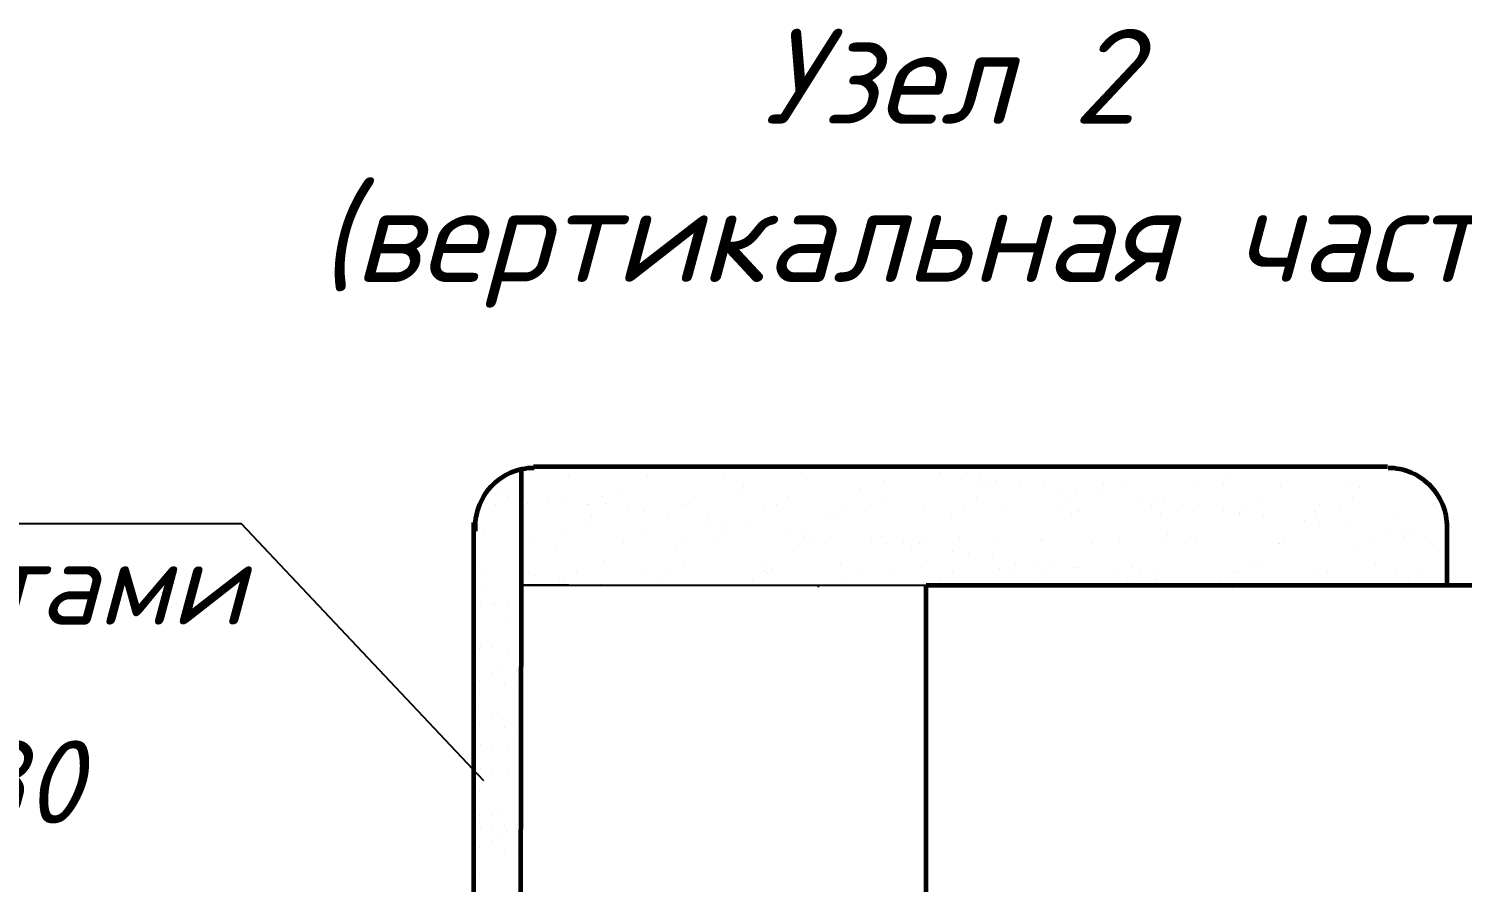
# Paper-space layout '24 (Испр)' of a CAD drawing. Header units: millimetres. Extents: x 215 to 14640, y -3257 to 166.
# Drawn here: x 1359 to 1419.4, y -3046.9 to -3010.9 of the extents above; entities that cross this region are included whole.
import ezdxf

# ---------------------------------------------------------------- set-up
doc = ezdxf.new("R2010")
doc.units = ezdxf.units.MM
for name, color, linetype in [('PDF _0', 7, 'Continuous'), ('PDF _Основные линии', 7, 'Continuous'), ('PDF _Текст', 7, 'Continuous')]:
    doc.layers.add(name, color=color, linetype=linetype)
doc.styles.add('PDF ISOCPEUR Italic', font='isocpeui.ttf')

psp = doc.layouts.new('24 (Испр)')

# ---------------------------------------------------------------- linework, layer by layer
for points in [[(1367.934, -3031.777), (1312.098, -3031.777)], [(1396.804, -3044.623), (1396.804, -3047.304)]]:
    psp.add_lwpolyline(points)
at = {"layer": 'PDF _0', "lineweight": 25}
for points in [[(1381.738, -3029.727), (1381.738, -3029.727)], [(1385.058, -3029.386), (1385.058, -3029.386)], [(1385.058, -3029.769), (1385.058, -3029.769)], [(1388.292, -3029.769), (1388.292, -3029.769)], [(1389.016, -3029.386), (1389.016, -3029.386)], [(1391.74, -3029.897), (1391.74, -3029.897)], [(1392.974, -3029.386), (1392.974, -3029.386)], [(1395.655, -3029.386), (1395.655, -3029.386)], [(1396.336, -3029.471), (1396.336, -3029.471)], [(1396.889, -3029.429), (1396.889, -3029.429)], [(1397.357, -3029.599), (1397.357, -3029.599)], [(1398.294, -3029.897), (1398.294, -3029.897)], [(1399.102, -3029.854), (1399.102, -3029.854)], [(1400.847, -3029.429), (1400.847, -3029.429)], [(1404.805, -3029.429), (1404.805, -3029.429)], [(1408.763, -3029.429), (1408.763, -3029.429)], [(1409.615, -3029.854), (1409.615, -3029.854)], [(1412.722, -3029.429), (1412.722, -3029.429)], [(1416.68, -3029.429), (1416.68, -3029.429)], [(1378.886, -3030.323), (1378.886, -3030.323)], [(1379.099, -3030.493), (1379.099, -3030.493)], [(1383.823, -3030.45), (1383.823, -3030.45)], [(1388.888, -3030.408), (1388.888, -3030.408)], [(1389.101, -3030.195), (1389.101, -3030.195)], [(1394.038, -3030.28), (1394.038, -3030.28)], [(1395.059, -3029.94), (1395.059, -3029.94)], [(1399.145, -3030.237), (1399.145, -3030.237)], [(1399.358, -3030.025), (1399.358, -3030.025)], [(1399.741, -3029.94), (1399.741, -3029.94)], [(1400.762, -3030.067), (1400.762, -3030.067)], [(1401.741, -3030.025), (1401.741, -3030.025)], [(1402.507, -3030.28), (1402.507, -3030.28)], [(1403.146, -3030.365), (1403.146, -3030.365)], [(1404.295, -3030.11), (1404.295, -3030.11)], [(1405.061, -3030.067), (1405.061, -3030.067)], [(1408.295, -3030.067), (1408.295, -3030.067)], [(1409.359, -3030.067), (1409.359, -3030.067)], [(1411.743, -3030.195), (1411.743, -3030.195)], [(1414.509, -3029.982), (1414.509, -3029.982)], [(1415.062, -3030.237), (1415.062, -3030.237)], [(1378.631, -3030.535), (1378.631, -3030.535)], [(1378.631, -3030.961), (1378.631, -3030.961)], [(1379.142, -3030.621), (1379.142, -3030.621)], [(1379.993, -3030.918), (1379.993, -3030.918)], [(1380.844, -3030.748), (1380.844, -3030.748)], [(1381.483, -3030.833), (1381.483, -3030.833)], [(1382.504, -3030.961), (1382.504, -3030.961)], [(1382.589, -3030.961), (1382.589, -3030.961)], [(1383.1, -3030.621), (1383.1, -3030.621)], [(1383.27, -3030.918), (1383.27, -3030.918)], [(1386.547, -3030.961), (1386.547, -3030.961)], [(1386.675, -3031.046), (1386.675, -3031.046)], [(1387.058, -3030.621), (1387.058, -3030.621)], [(1389.995, -3031.089), (1389.995, -3031.089)], [(1390.505, -3030.961), (1390.505, -3030.961)], [(1391.016, -3030.621), (1391.016, -3030.621)], [(1393.272, -3031.046), (1393.272, -3031.046)], [(1394.463, -3030.961), (1394.463, -3030.961)], [(1394.974, -3030.621), (1394.974, -3030.621)], [(1398.421, -3031.004), (1398.421, -3031.004)], [(1398.932, -3030.663), (1398.932, -3030.663)], [(1402.337, -3031.004), (1402.337, -3031.004)], [(1402.89, -3030.663), (1402.89, -3030.663)], [(1404.21, -3030.535), (1404.21, -3030.535)], [(1405.912, -3030.748), (1405.912, -3030.748)], [(1406.295, -3031.004), (1406.295, -3031.004)], [(1406.593, -3030.833), (1406.593, -3030.833)], [(1406.848, -3030.663), (1406.848, -3030.663)], [(1407.614, -3030.961), (1407.614, -3030.961)], [(1410.253, -3031.004), (1410.253, -3031.004)], [(1410.806, -3030.663), (1410.806, -3030.663)], [(1413.402, -3030.961), (1413.402, -3030.961)], [(1414.211, -3031.004), (1414.211, -3031.004)], [(1414.764, -3030.663), (1414.764, -3030.663)], [(1418.169, -3031.004), (1418.169, -3031.004)], [(1418.339, -3031.089), (1418.339, -3031.089)], [(1382.461, -3031.685), (1382.461, -3031.685)], [(1382.717, -3031.429), (1382.717, -3031.429)], [(1384.249, -3031.174), (1384.249, -3031.174)], [(1384.887, -3031.259), (1384.887, -3031.259)], [(1385.951, -3031.387), (1385.951, -3031.387)], [(1387.611, -3031.557), (1387.611, -3031.557)], [(1387.654, -3031.642), (1387.654, -3031.642)], [(1392.718, -3031.514), (1392.718, -3031.514)], [(1392.931, -3031.301), (1392.931, -3031.301)], [(1396.676, -3031.174), (1396.676, -3031.174)], [(1397.868, -3031.387), (1397.868, -3031.387)], [(1399.996, -3031.216), (1399.996, -3031.216)], [(1402.933, -3031.344), (1402.933, -3031.344)], [(1403.188, -3031.131), (1403.188, -3031.131)], [(1403.273, -3031.216), (1403.273, -3031.216)], [(1406.678, -3031.344), (1406.678, -3031.344)], [(1408.083, -3031.259), (1408.083, -3031.259)], [(1409.359, -3031.216), (1409.359, -3031.216)], [(1409.998, -3031.301), (1409.998, -3031.301)], [(1409.998, -3031.387), (1409.998, -3031.387)], [(1411.019, -3031.429), (1411.019, -3031.429)], [(1412.764, -3031.642), (1412.764, -3031.642)], [(1413.19, -3031.216), (1413.19, -3031.216)], [(1413.275, -3031.344), (1413.275, -3031.344)], [(1416.68, -3031.472), (1416.68, -3031.472)], [(1378.163, -3042.613), (1367.934, -3031.777), (1367.934, -3031.777), (1363.764, -3031.777)], [(1378.205, -3032.068), (1378.205, -3032.068)], [(1381.653, -3032.195), (1381.653, -3032.195)], [(1384.972, -3032.238), (1384.972, -3032.238)], [(1388.207, -3032.195), (1388.207, -3032.195)], [(1388.335, -3031.727), (1388.335, -3031.727)], [(1389.356, -3031.855), (1389.356, -3031.855)], [(1391.059, -3032.068), (1391.059, -3032.068)], [(1391.74, -3032.153), (1391.74, -3032.153)], [(1406.976, -3032.238), (1406.976, -3032.238)], [(1413.402, -3031.727), (1413.402, -3031.727)], [(1414.466, -3031.855), (1414.466, -3031.855)], [(1416.169, -3032.11), (1416.169, -3032.11)], [(1416.85, -3032.195), (1416.85, -3032.195)], [(1417.233, -3032.11), (1417.233, -3032.11)], [(1380.078, -3032.578), (1380.078, -3032.578)], [(1381.185, -3032.834), (1381.185, -3032.834)], [(1384.036, -3032.578), (1384.036, -3032.578)], [(1386.292, -3032.791), (1386.292, -3032.791)], [(1386.505, -3032.578), (1386.505, -3032.578)], [(1387.994, -3032.578), (1387.994, -3032.578)], [(1391.442, -3032.663), (1391.442, -3032.663)], [(1391.654, -3032.323), (1391.654, -3032.323)], [(1391.91, -3032.578), (1391.91, -3032.578)], [(1392.761, -3032.323), (1392.761, -3032.323)], [(1394.506, -3032.536), (1394.506, -3032.536)], [(1394.974, -3032.365), (1394.974, -3032.365)], [(1395.144, -3032.621), (1395.144, -3032.621)], [(1395.868, -3032.578), (1395.868, -3032.578)], [(1396.208, -3032.749), (1396.208, -3032.749)], [(1396.506, -3032.621), (1396.506, -3032.621)], [(1396.762, -3032.408), (1396.762, -3032.408)], [(1398.209, -3032.365), (1398.209, -3032.365)], [(1399.826, -3032.578), (1399.826, -3032.578)], [(1401.656, -3032.493), (1401.656, -3032.493)], [(1401.699, -3032.493), (1401.699, -3032.493)], [(1403.784, -3032.621), (1403.784, -3032.621)], [(1404.976, -3032.536), (1404.976, -3032.536)], [(1406.763, -3032.451), (1406.763, -3032.451)], [(1407.742, -3032.621), (1407.742, -3032.621)], [(1408.21, -3032.493), (1408.21, -3032.493)], [(1411.658, -3032.621), (1411.658, -3032.621)], [(1411.7, -3032.621), (1411.7, -3032.621)], [(1411.913, -3032.365), (1411.913, -3032.365)], [(1414.977, -3032.663), (1414.977, -3032.663)], [(1415.658, -3032.621), (1415.658, -3032.621)], [(1416.978, -3032.323), (1416.978, -3032.323)], [(1417.871, -3032.323), (1417.871, -3032.323)], [(1418.212, -3032.663), (1418.212, -3032.663)], [(1379.908, -3033.387), (1379.908, -3033.387)], [(1383.185, -3033.344), (1383.185, -3033.344)], [(1386.59, -3033.472), (1386.59, -3033.472)], [(1389.909, -3033.515), (1389.909, -3033.515)], [(1393.187, -3033.515), (1393.187, -3033.515)], [(1397.911, -3032.961), (1397.911, -3032.961)], [(1398.592, -3033.046), (1398.592, -3033.046)], [(1399.613, -3033.217), (1399.613, -3033.217)], [(1400.592, -3033.515), (1400.592, -3033.515)], [(1401.315, -3033.429), (1401.315, -3033.429)], [(1401.996, -3033.515), (1401.996, -3033.515)], [(1410.806, -3033.387), (1410.806, -3033.387)], [(1415.743, -3033.472), (1415.743, -3033.472)], [(1377.908, -3033.642), (1377.908, -3033.642)], [(1378.12, -3033.77), (1378.12, -3033.77)], [(1379.653, -3033.855), (1379.653, -3033.855)], [(1379.865, -3034.068), (1379.865, -3034.068)], [(1380.078, -3033.855), (1380.078, -3033.855)], [(1380.333, -3033.94), (1380.333, -3033.94)], [(1381.355, -3034.068), (1381.355, -3034.068)], [(1382.078, -3033.813), (1382.078, -3033.813)], [(1385.015, -3033.94), (1385.015, -3033.94)], [(1386.036, -3033.813), (1386.036, -3033.813)], [(1389.995, -3033.813), (1389.995, -3033.813)], [(1390.122, -3033.898), (1390.122, -3033.898)], [(1390.335, -3033.685), (1390.335, -3033.685)], [(1393.953, -3033.813), (1393.953, -3033.813)], [(1395.272, -3033.77), (1395.272, -3033.77)], [(1396.591, -3033.642), (1396.591, -3033.642)], [(1397.911, -3033.813), (1397.911, -3033.813)], [(1399.911, -3033.685), (1399.911, -3033.685)], [(1400.337, -3033.727), (1400.337, -3033.727)], [(1401.869, -3033.813), (1401.869, -3033.813)], [(1403.018, -3033.642), (1403.018, -3033.642)], [(1403.188, -3033.642), (1403.188, -3033.642)], [(1404.763, -3033.898), (1404.763, -3033.898)], [(1405.401, -3033.983), (1405.401, -3033.983)], [(1405.486, -3033.642), (1405.486, -3033.642)], [(1405.827, -3033.855), (1405.827, -3033.855)], [(1406.465, -3034.11), (1406.465, -3034.11)], [(1406.593, -3033.77), (1406.593, -3033.77)], [(1409.785, -3033.855), (1409.785, -3033.855)], [(1409.913, -3033.813), (1409.913, -3033.813)], [(1410.594, -3033.6), (1410.594, -3033.6)], [(1413.19, -3033.813), (1413.19, -3033.813)], [(1413.743, -3033.855), (1413.743, -3033.855)], [(1416.594, -3033.94), (1416.594, -3033.94)], [(1417.701, -3033.855), (1417.701, -3033.855)], [(1378.12, -3034.493), (1378.12, -3034.493)], [(1381.738, -3034.366), (1379.738, -3034.366), (1418.765, -3034.366)], [(1381.568, -3034.153), (1381.568, -3034.153)], [(1383.057, -3034.323), (1383.057, -3034.323)], [(1385.526, -3034.153), (1385.526, -3034.153)], [(1389.484, -3034.153), (1389.484, -3034.153)], [(1392.25, -3034.366), (1392.25, -3034.451)], [(1393.399, -3034.153), (1393.399, -3034.153)], [(1397.357, -3034.153), (1397.357, -3034.153)], [(1401.315, -3034.153), (1401.315, -3034.153)], [(1405.274, -3034.196), (1405.274, -3034.196)], [(1408.168, -3034.323), (1408.168, -3034.323)], [(1409.232, -3034.196), (1409.232, -3034.196)], [(1409.7, -3034.536), (1409.7, -3034.536)], [(1413.19, -3034.196), (1413.19, -3034.196)], [(1417.148, -3034.196), (1417.148, -3034.196)], [(1378.035, -3035.091), (1378.035, -3035.091)], [(1378.503, -3035.133), (1378.503, -3035.133)], [(1378.589, -3035.217), (1378.589, -3035.217)], [(1379.142, -3035.218), (1379.142, -3035.218)], [(1379.057, -3035.728), (1379.057, -3035.728)], [(1377.993, -3037.048), (1377.993, -3037.048)], [(1378.035, -3036.962), (1378.035, -3036.962)], [(1378.503, -3037.005), (1378.503, -3037.005)], [(1379.142, -3037.09), (1379.142, -3037.09)], [(1378.461, -3038.07), (1378.461, -3038.07)], [(1378.716, -3037.857), (1378.716, -3037.857)], [(1377.993, -3038.368), (1377.993, -3038.368)], [(1377.993, -3038.92), (1377.993, -3038.92)], [(1379.014, -3038.495), (1379.014, -3038.495)], [(1379.525, -3038.623), (1379.525, -3038.623)], [(1379.695, -3038.836), (1379.695, -3038.836)], [(1377.95, -3039.388), (1377.95, -3039.388)], [(1378.461, -3039.941), (1378.461, -3039.941)], [(1378.716, -3039.728), (1378.716, -3039.728)], [(1377.993, -3040.239), (1377.993, -3040.239)], [(1379.014, -3040.367), (1379.014, -3040.367)], [(1379.525, -3040.494), (1379.525, -3040.494)], [(1379.695, -3040.707), (1379.695, -3040.707)], [(1378.035, -3041.096), (1378.035, -3041.096)], [(1378.503, -3041.139), (1378.503, -3041.139)], [(1379.142, -3041.224), (1379.142, -3041.224)], [(1378.035, -3042.141), (1378.035, -3042.141)], [(1378.503, -3042.183), (1378.503, -3042.183)], [(1379.142, -3042.268), (1379.142, -3042.268)], [(1377.993, -3043.054), (1377.993, -3043.054)], [(1377.993, -3044.098), (1377.993, -3044.098)], [(1377.993, -3044.373), (1377.993, -3044.373)], [(1378.461, -3044.075), (1378.461, -3044.075)], [(1378.716, -3043.863), (1378.716, -3043.863)], [(1378.035, -3044.578), (1378.035, -3044.578)], [(1378.503, -3044.62), (1378.503, -3044.62)], [(1378.716, -3044.907), (1378.716, -3044.907)], [(1379.014, -3044.501), (1379.014, -3044.501)], [(1379.142, -3044.705), (1379.142, -3044.705)], [(1379.525, -3044.629), (1379.525, -3044.629)], [(1379.695, -3044.842), (1379.695, -3044.842)], [(1377.993, -3045.418), (1377.993, -3045.418)], [(1378.461, -3045.12), (1378.461, -3045.12)], [(1379.014, -3045.546), (1379.014, -3045.546)], [(1379.525, -3045.673), (1379.525, -3045.673)], [(1379.695, -3045.886), (1379.695, -3045.886)], [(1377.993, -3046.536), (1377.993, -3046.536)]]:
    psp.add_lwpolyline(points, dxfattribs=at)
at = {"layer": 'PDF _Основные линии', "lineweight": 60}
for points in [[(1379.738, -3029.429), (1379.738, -3034.366), (1379.695, -3054.965), (1377.737, -3054.965), (1377.737, -3031.727)], [(1416.254, -3029.386), (1380.248, -3029.386)], [(1418.765, -3034.366), (1418.765, -3031.727)], [(1379.993, -3082.373), (1396.804, -3082.373), (1396.804, -3051.092), (1396.804, -3047.304), (1396.804, -3034.366)], [(1396.804, -3034.366), (1436.427, -3034.366)]]:
    psp.add_lwpolyline(points, dxfattribs=at)
for centre, start, end in [((1380.275, -3031.92), 90.00001, 183.84522), ((1416.282, -3031.92), 356.15478, 89.99999)]:
    psp.add_arc(centre, 2.49, start, end, dxfattribs=at)

# ---------------------------------------------------------------- texts
at = {"layer": 'PDF _Текст', "insert": (1367.764, -3016.794), "char_height": 3.99993, "width": 60.12765, "attachment_point": 4, "style": 'PDF ISOCPEUR Italic'}
psp.add_mtext('\\pxqc;Узел 2 \\P(вертикальная часть)', dxfattribs=at)
at = {"layer": 'PDF _Текст', "char_height": 3.49992, "attachment_point": 4, "style": 'PDF ISOCPEUR Italic'}
for s, insert in [('с доборными элементами', (1311.232, -3034.757)), ('Шуруп 6х25 ГОСТ 115-80', (1308.227, -3043.142))]:
    psp.add_mtext(s, dxfattribs=dict(at, insert=insert))

doc.saveas('drawing.dxf')
